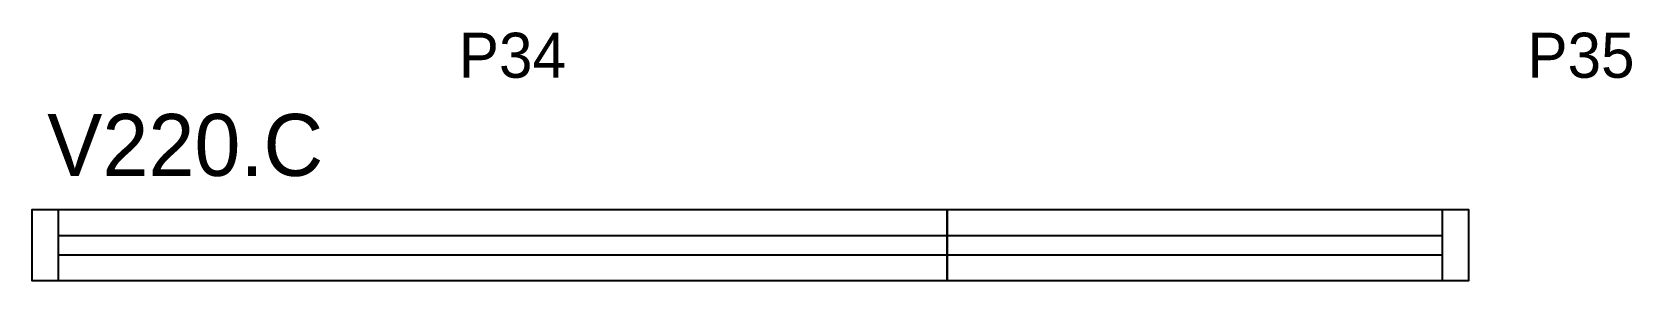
# Model space of a CAD drawing. Header units: metres. Extents: x 2557 to 2983, y 16242 to 16308.
import ezdxf

# ---------------------------------------------------------------- set-up
doc = ezdxf.new("R2010")
doc.units = ezdxf.units.M
for name, color, linetype in [('5', 7, 'Continuous'), ('NOMENCLATURA', 7, 'Continuous'), ('Painéis', 7, 'Continuous'), ('SARR_2.2x7', 7, 'Continuous')]:
    doc.layers.add(name, color=color, linetype=linetype)

msp = doc.modelspace()

# ---------------------------------------------------------------- linework, layer by layer
at = {"layer": 'Painéis', "color": 7, "lineweight": 25}
for points in [[(2800.8, 16241.83), (2556.8, 16241.83), (2556.8, 16260.83), (2800.8, 16260.83)], [(2800.8, 16260.83), (2939.8, 16260.83), (2939.8, 16241.83), (2800.8, 16241.83)]]:
    msp.add_lwpolyline(points, close=True, dxfattribs=at)
at = {"layer": 'SARR_2.2x7', "color": 7, "lineweight": 25}
for p, q in [((2563.8, 16260.83), (2563.8, 16241.83)), ((2932.8, 16260.83), (2932.8, 16241.83)), ((2800.8, 16253.83), (2563.8, 16253.83)), ((2932.8, 16253.83), (2800.8, 16253.83)), ((2563.8, 16248.83), (2800.8, 16248.83)), ((2800.8, 16248.83), (2932.8, 16248.83))]:
    msp.add_line(p, q, dxfattribs=at)

# ---------------------------------------------------------------- texts
at = {"layer": '5', "color": 7, "lineweight": 25}
for s, p in [('P34', (2670.62, 16295.95)), ('P35', (2955.55, 16295.95))]:
    msp.add_text(s, height=12, dxfattribs=at).set_placement(p)
at = {"layer": 'NOMENCLATURA', "color": 7, "lineweight": 25}
msp.add_text('V220.C', height=16.5, dxfattribs=at).set_placement((2560.85, 16269.81))

doc.saveas('drawing.dxf')
